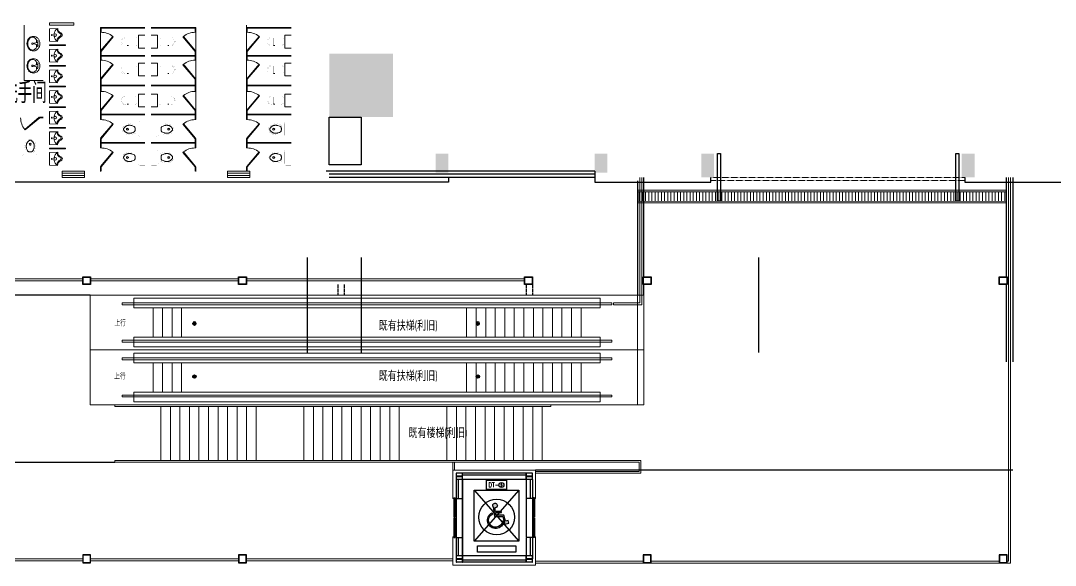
# Model space of a CAD drawing. Header units: millimetres. Extents: x 395197 to 699875, y 745 to 708816.
# Drawn here: x 479345 to 511894, y 482045 to 499190 of the extents above; entities that cross this region are included whole.
import ezdxf
from ezdxf.enums import TextEntityAlignment as Align

# ---------------------------------------------------------------- set-up
doc = ezdxf.new("R2010")
doc.units = ezdxf.units.MM
for name, pattern in [('DASH', [0.35, 0.25, -0.1]), ('DASHEDX2', [1.5, 1, -0.5]), ('PHANTOMX2', [127, 63.5, -12.7, 12.7, -12.7, 12.7, -12.7])]:
    doc.linetypes.add(name, pattern=pattern)
for name, color, linetype, lineweight in [('A-EQPM', 55, 'Continuous', 9), ('A-STRS', 50, 'Continuous', 9), ('C-NAME', 13, 'Continuous', 9), ('STAIR', 2, 'Continuous', 9), ('建-柱-平面-混凝土柱', 6, 'Continuous', 9), ('建-窗扇', 252, 'Continuous', 9)]:
    doc.layers.add(name, color=color, linetype=linetype, lineweight=lineweight)
for name, color, linetype in [('C-DIMS', 4, 'Continuous'), ('I-FURN', 30, 'Continuous'), ('ZX-铺地', 253, 'Continuous'), ('双点划线层', 6, 'PHANTOMX2'), ('建-楼面', 2, 'Continuous'), ('建-楼面-完成面', 95, 'Continuous'), ('文字层', 2, 'Continuous'), ('粗实线层', 7, 'Continuous'), ('虚线层', 2, 'DASHEDX2'), ('轴网$0$4', 4, 'Continuous'), ('轴网$0$AUDIT_D_110625132327-0', 4, 'Continuous'), ('轴网$0$COLUMN', 9, 'Continuous'), ('轴网$0$PUB_TEXT', 4, 'Continuous'), ('轴网$0$建-符号-管弄', 190, 'Continuous'), ('轴网$0$龙阳路站平剖面图0625$0$A-DOOR', 32, 'Continuous'), ('轴网$0$龙阳路站平剖面图0625$0$A-STRS', 50, 'Continuous'), ('轴网$0$龙阳路站平剖面图0625$0$FURNITURE', 252, 'Continuous'), ('轴网$0$龙阳路站平剖面图0625$0$填充', 25, 'Continuous'), ('轴网$0$龙阳路站平剖面图0625$0$建－墙体', 7, 'Continuous')]:
    doc.layers.add(name, color=color, linetype=linetype)
doc.styles.add('ECADI', font='hzs.shx', dxfattribs={"width": 0.7, "bigfont": 'hztxt.shx'})
doc.styles.get("Standard").update_dxf_attribs({"font": 'arial.ttf'})
doc.styles.add('tss', font='tssdeng.shx', dxfattribs={"width": 0.7, "bigfont": 'hztxt.shx'})
doc.styles.add('轴网$0$_TCH_DIM', font='SIMPLEX', dxfattribs={"bigfont": 'GBCBIG'})

# ---------------------------------------------------------------- blocks, each defined once
blk = doc.blocks.new('_FZH')
blk.add_solid([(-0.5, -0.5), (0.5, -0.5), (-0.5, 0.5), (0.5, 0.5)])
blk = doc.blocks.new('$WINLIB2D$00000001')
for p, q in [((-0.5, 0.5), (0.5, 0.5)), ((-0.5, 0.5), (-0.5, -0.5)), ((0.5, -0.5), (0.5, 0.5)), ((0.5, 0.167), (-0.5, 0.167)), ((0.5, -0.167), (-0.5, -0.167)), ((-0.5, -0.5), (0.5, -0.5))]:
    blk.add_line(p, q)
blk = doc.blocks.new('M_E13')
for p, q in [((-572, 18), (-536, 18)), ((-572, 18), (-572, 18)), ((-536, -22), (-572, -21))]:
    blk.add_line(p, q)
at = {"const_width": 1.5}
for points in [[(-715, 0, -0.037932), (-709, 28, -0.057502), (-702, 46, -0.011128), (-686, 72, -0.047419), (-682, 78, -0.013557), (-669, 92, -0.010422), (-651, 109, -0.006492), (-632, 126, -0.010986), (-621, 135, -0.031118), (-607, 144, -0.031821), (-592, 152, -0.025304), (-572, 159, -0.028493), (-555, 164), (-520, 171), (-500, 175, -0.104917), (-492, 175, 0.047512), (-474, 173, 0.018859), (-460, 173, -0.025251), (-449, 173, -0.024361), (-434, 171, -0.018727), (-416, 168, -0.011084), (-401, 164, -0.017664), (-391, 161, -0.012553), (-375, 154, -0.012341), (-358, 147), (-320, 128, -0.005054), (-308, 122, -0.002567), (-285, 110)], [(-715, 0, 0.037932), (-709, -28, 0.057502), (-702, -46, 0.011128), (-686, -72, 0.047419), (-682, -78, 0.013557), (-669, -92, 0.010422), (-651, -109, 0.006492), (-632, -126, 0.010986), (-621, -135, 0.031118), (-607, -144, 0.031821), (-592, -152, 0.025304), (-572, -159, 0.028493), (-555, -164), (-520, -171), (-500, -175, 0.104917), (-492, -175, -0.047512), (-474, -173, -0.018859), (-460, -173, 0.025251), (-449, -173, 0.024361), (-434, -171, 0.018727), (-416, -168, 0.011084), (-401, -164, 0.017664), (-391, -161, 0.012553), (-375, -154, 0.012341), (-358, -147), (-320, -128, 0.005054), (-308, -122, 0.002567), (-285, -110)], [(-155, 240, 0.414214), (-220, 175, 0.414214)], [(-220, -175, 0.414214), (-155, -240, 0.414214)]]:
    blk.add_lwpolyline(points, format="xyb", dxfattribs=at)
for points in [[(-672, -1, -0.054114), (-666, 25, -0.08891), (-658, 39, -0.006714), (-643, 55, -0.014531), (-636, 63, -0.010713), (-618, 80, -0.017575), (-606, 90, -0.037222), (-591, 100, -0.034599), (-573, 109, -0.02298), (-556, 115, -0.023613), (-539, 119, -0.014842), (-522, 122, -0.012533), (-502, 125, -0.021838), (-477, 126, -0.029407), (-459, 125, -0.029465), (-436, 121, -0.031881), (-416, 114), (-371, 97), (-337, 83, -0.135973), (-324, 73, -0.099517), (-314, 52, -0.016651), (-311, 40, -0.010977), (-308, 20, -0.015331), (-308, 12, -0.010106), (-307, -1)], [(-672, -1, 0.054114), (-666, -26, 0.08891), (-658, -40, 0.006714), (-643, -57, 0.014531), (-636, -64, 0.010713), (-618, -82, 0.017575), (-606, -92, 0.037222), (-591, -102, 0.034599), (-573, -111, 0.02298), (-556, -117, 0.023613), (-539, -121, 0.014842), (-522, -124, 0.012533), (-502, -126, 0.021838), (-477, -127, 0.029407), (-459, -126, 0.029465), (-436, -122, 0.031881), (-416, -116), (-371, -99), (-337, -85, 0.135973), (-324, -75, 0.099517), (-314, -54, 0.016651), (-311, -41, 0.010977), (-308, -21, 0.015331), (-308, -13, 0.010106), (-307, -1)]]:
    blk.add_lwpolyline(points, format="xyb")
for points in [[(-220, 110), (-285, 110)], [(-220, 175), (-220, -175)], [(0, 240), (-155, 240)], [(0, -240), (0, 240)], [(-285, -110), (-220, -110)], [(-155, -240), (0, -240)]]:
    blk.add_lwpolyline(points, dxfattribs=at)
for centre, radius, start, end in [((-549, -3), 33.2, 100.0495, 259.9505), ((-536, -2), 20, 270, 90)]:
    blk.add_arc(centre, radius, start, end)
at = {"width": 0.8, "flags": 9}
for tag in ['XSIZE', 'YSIZE']:
    blk.add_attdef(tag, (0, 0), '', height=0.5, dxfattribs=at)
blk = doc.blocks.new('M_E2')
blk.add_line((-306, -118), (-266, -118))
at = {"const_width": 1.5}
for points in [[(-366, 138, 0.97895), (-366, -138, 0.97895)], [(-366, 118, 0.97895), (-366, -118, 0.97895)], [(-306, 118, 0.414214), (-316, 108, 0.414214)], [(0, 88, 0.462192), (-59, 137, 0.462192)], [(-20, 88, 0.414214), (-50, 118, 0.414214)], [(-316, -108, 0.414214), (-306, -118, 0.414214)], [(-59, -137, 0.462192), (0, -88, 0.462192)], [(-50, -118, 0.414214), (-20, -88, 0.414214)]]:
    blk.add_lwpolyline(points, format="xyb", dxfattribs=at)
for points in [[(-366, 137), (-59, 137)], [(-316, 118), (-366, 118)], [(-340, 118), (-266, 118)], [(-316, 108), (-316, -108)], [(-50, 118), (-267, 118)], [(-20, -88), (-20, 88)], [(0, 88), (0, -88)], [(-381, -137), (-59, -137)], [(-316, -118), (-366, -118)], [(-340, -118), (-266, -118)], [(-266, -118), (-50, -118)]]:
    blk.add_lwpolyline(points, dxfattribs=at)
at = {"width": 0.8, "flags": 9}
for tag in ['XSIZE', 'YSIZE']:
    blk.add_attdef(tag, (0, 0), '', height=0.5, dxfattribs=at)
blk = doc.blocks.new('A$C6385187F')
at = {"linetype": 'ByBlock'}
for p, q in [((136, 102), (196, 102)), ((190, 76), (216, 178)), ((190, 64), (266, 63)), ((216, 178), (241, 178)), ((241, 178), (266, 76)), ((260, 101), (320, 101))]:
    blk.add_line(p, q, dxfattribs=at)
for centre in [(164, 77), (229, 229), (291, 76)]:
    blk.add_circle(centre, 25.4, dxfattribs=at)
for centre, radius, start, end in [((204, 193), 207, 131.2456, 154.627), ((183, 206), 164, 126.4819, 150.7008), ((219, 176), 229, 109.8252, 131.2456), ((210, 169), 210, 106.87, 126.4819), ((228, 150), 257, 89.612, 109.8252), ((228, 111), 270, 89.612, 106.87), ((228, 150), 257, 69.3989, 89.612), ((228, 111), 270, 72.3541, 89.612), ((246, 169), 210, 52.7421, 72.3541), ((238, 176), 229, 47.9785, 69.3988), ((274, 205), 164, 28.5232, 52.7421), ((253, 192), 207, 24.5971, 47.9785), ((181, 204), 181, 154.627, 179.612), ((181, 204), 181, 179.612, 204.5971), ((204, 214), 207, 204.5971, 227.9785), ((141, 229), 116, 150.7008, 179.612), ((141, 229), 116, 179.612, 208.5232), ((184, 252), 164, 208.5232, 237.3522), ((219, 231), 229, 227.9785, 249.3988), ((136, 178), 76.2, 237.3522, 269.612), ((229, 257), 257, 249.3989, 269.612), ((229, 257), 257, 269.612, 289.8252), ((238, 230), 229, 289.8252, 311.2456), ((321, 177), 76.2, 269.612, 303.5165), ((247, 288), 210, 303.5165, 306.4819), ((274, 252), 164, 306.4819, 330.7008), ((253, 214), 207, 311.2456, 334.627), ((316, 228), 116, 330.7008, 359.612), ((316, 228), 116, 359.612, 28.5232), ((276, 203), 181, 334.627, 359.612), ((276, 203), 181, 359.612, 24.5971)]:
    blk.add_arc(centre, radius, start, end, dxfattribs=at)
blk = doc.blocks.new('$PLAN$00001610')
for p, q in [((-205, -255), (-195, 0)), ((-195, 0), (195, 0)), ((205, -255), (195, 0)), ((13, -72), (13, -71))]:
    blk.add_line(p, q)
for centre, radius, start, end in [((-219, -430), 176, 26.1838, 85.5792), ((-158, -222), 22.7, 134.5857, 206.4573), ((-198, -410), 179, 22.2984, 83.8043), ((-3, -388), 250, 46.6458, 133.3542), ((-3, -179), 41.7, 1.1551, 0), ((-2, -72), 15, 1.7798, 0), ((201, -406), 174, 100.5676, 157.7034), ((215, -423), 168, 93.3348, 155.3309), ((162, -220), 16.2, 297.1389, 62.8611), ((1, -337), 63.3, 194.7447, 345.2553), ((3, -327), 38.6, 202.7778, 341.3609)]:
    blk.add_arc(centre, radius, start, end)
blk.add_point((0, -400))
blk = doc.blocks.new('轴网$0$龙阳路站平剖面图0625$0$$TCHSYS$LDOR22D')
for p, q in [((-0.517, 0.833), (-0.017, 0.833)), ((-0.517, 0.833), (-0.517, 0.667)), ((-0.017, 0.833), (-0.017, 0.667)), ((0.017, 0.833), (0.017, 0.667)), ((0.017, 0.833), (0.517, 0.833)), ((0.517, 0.833), (0.517, 0.667)), ((-0.517, 0.667), (-0.017, 0.667)), ((0.017, 0.667), (0.517, 0.667)), ((-0.5, 0.5), (0.5, 0.5))]:
    blk.add_line(p, q)
blk = doc.blocks.new('轴网$0$龙阳路站平剖面图0625$0$9')
at = {"layer": '轴网$0$龙阳路站平剖面图0625$0$填充', "linetype": 'Continuous'}
h = blk.add_hatch(color=256, dxfattribs=at)
h.paths.add_polyline_path([(63, 866), (10, 612), (-417, 612), (-417, 530), (-7, 530), (-42, 361), (-577, 361), (-685, -70), (-877, -28), (-918, -195), (-647, -278), (-501, 250), (83, 250), (178, 938, 4.631739)])
h.paths.add_polyline_path([(-491, -42), (-572, -49, 1.740436), (240, 522), (205, 448, -1.740436)])
at = {"layer": '轴网$0$龙阳路站平剖面图0625$0$FURNITURE'}
for p, q in [((10, 612), (63, 866)), ((178, 938), (83, 250)), ((-685, -70), (-577, 361)), ((-501, 250), (-647, -278)), ((-577, 361), (-42, 361)), ((83, 250), (-501, 250)), ((-417, 530), (-417, 612)), ((-417, 612), (10, 612)), ((-7, 530), (-417, 530)), ((-42, 361), (-7, 530)), ((-918, -195), (-877, -28)), ((-647, -278), (-918, -195)), ((-877, -28), (-685, -70))]:
    blk.add_line(p, q, dxfattribs=at)
at = {"layer": '轴网$0$龙阳路站平剖面图0625$0$FURNITURE', "linetype": 'Continuous'}
for p, q in [((240, 522), (205, 448)), ((-491, -42), (-572, -49))]:
    blk.add_line(p, q, dxfattribs=at)
at = {"layer": '轴网$0$龙阳路站平剖面图0625$0$FURNITURE'}
for centre, radius, start, end in [((42, 1029), 164, 326.33705, 277.60405), ((0, 0), 575, 184.87548, 65.35417), ((0, 0), 492, 184.87548, 65.35417)]:
    blk.add_arc(centre, radius, start, end, dxfattribs=at)
blk = doc.blocks.new('轴网$0$龙阳路站平剖面图0625$0$无障碍标志')
at = {"layer": '轴网$0$龙阳路站平剖面图0625$0$建－墙体', "linetype": 'Continuous'}
blk.add_blockref('轴网$0$龙阳路站平剖面图0625$0$9', (0, 0), dxfattribs=at)
blk = doc.blocks.new('轴网$0$龙阳路站平剖面图0625$0$fasfsfd')
at = {"layer": '轴网$0$龙阳路站平剖面图0625$0$FURNITURE'}
blk.add_circle((-742531, -150831), 750, dxfattribs=at)
at = {"layer": '轴网$0$龙阳路站平剖面图0625$0$填充', "linetype": 'Continuous', "xscale": -0.5999999959021807, "yscale": 0.5999999963096343, "zscale": 0.6000000000003638}
blk.add_blockref('轴网$0$龙阳路站平剖面图0625$0$无障碍标志', (-742573, -150963), dxfattribs=at)
blk = doc.blocks.new('dfsdjj')
at = {"layer": '轴网$0$4'}
for p, q in [((-62537, -719676), (-62537, -722476)), ((-60137, -719676), (-62537, -719676)), ((-60137, -719876), (-62537, -719876)), ((-62477, -719876), (-62477, -720476)), ((-60337, -719736), (-62337, -719736)), ((-62337, -722476), (-62337, -719876)), ((-62337, -719876), (-62337, -722476)), ((-60337, -719876), (-60337, -720476)), ((-60205, -719876), (-60205, -720476)), ((-60137, -719876), (-60137, -720476)), ((-62477, -721696), (-62477, -722276)), ((-60337, -721696), (-60337, -722476)), ((-60205, -721696), (-60205, -722276)), ((-60137, -721696), (-60137, -722376)), ((-60137, -722476), (-62537, -722476)), ((-60137, -722276), (-62529, -722276)), ((-60337, -722416), (-62345, -722416))]:
    blk.add_line(p, q, dxfattribs=at)
at = {"layer": '轴网$0$AUDIT_D_110625132327-0'}
blk.add_lwpolyline([(-61579, -719894), (-60952, -719894), (-60952, -720189), (-61579, -720189)], close=True, dxfattribs=at)
blk.add_circle((-61111, -720048), 78.7, dxfattribs=at)
at = {"layer": '轴网$0$COLUMN'}
for p, q in [((-62537, -719676), (-62537, -719876)), ((-62537, -719876), (-62529, -719876)), ((-62529, -719768), (-62529, -719676)), ((-62529, -719876), (-62529, -719784)), ((-62350, -719773), (-62524, -719773)), ((-62524, -719779), (-62350, -719779)), ((-62345, -719676), (-62345, -719768)), ((-62345, -719784), (-62345, -719876)), ((-62345, -719876), (-62337, -719876)), ((-62337, -719876), (-62337, -719676)), ((-60337, -719676), (-60337, -719876)), ((-60337, -719876), (-60329, -719876)), ((-60329, -719768), (-60329, -719676)), ((-60329, -719876), (-60329, -719784)), ((-60150, -719773), (-60324, -719773)), ((-60324, -719779), (-60150, -719779)), ((-60145, -719676), (-60145, -719768)), ((-60145, -719784), (-60145, -719876)), ((-60145, -719876), (-60137, -719876)), ((-60137, -719876), (-60137, -719676)), ((-62529, -722276), (-62537, -722276)), ((-62537, -722276), (-62537, -722476)), ((-62537, -722476), (-62529, -722476)), ((-62529, -722368), (-62529, -722276)), ((-62529, -722476), (-62529, -722384)), ((-62350, -722373), (-62524, -722373)), ((-62524, -722379), (-62350, -722379)), ((-62337, -722276), (-62345, -722276)), ((-62345, -722276), (-62345, -722368)), ((-62345, -722384), (-62345, -722476)), ((-62345, -722476), (-62337, -722476)), ((-62337, -722476), (-62337, -722276)), ((-60329, -722276), (-60337, -722276)), ((-60337, -722276), (-60337, -722476)), ((-60337, -722476), (-60329, -722476)), ((-60329, -722368), (-60329, -722276)), ((-60329, -722476), (-60329, -722384)), ((-60150, -722373), (-60324, -722373)), ((-60324, -722379), (-60150, -722379)), ((-60137, -722276), (-60145, -722276)), ((-60145, -722276), (-60145, -722368)), ((-60145, -722384), (-60145, -722476)), ((-60145, -722476), (-60137, -722476)), ((-60137, -722476), (-60137, -722276))]:
    blk.add_line(p, q, dxfattribs=at)
for centre, start, end in [((-62524, -719768), 180, 270), ((-62524, -719784), 90, 180), ((-62350, -719768), 270, 0), ((-62350, -719784), 0, 90), ((-60324, -719768), 180, 270), ((-60324, -719784), 90, 180), ((-60150, -719768), 270, 0), ((-60150, -719784), 0, 90), ((-62524, -722368), 180, 270), ((-62524, -722384), 90, 180), ((-62350, -722368), 270, 0), ((-62350, -722384), 0, 90), ((-60324, -722368), 180, 270), ((-60324, -722384), 90, 180), ((-60150, -722368), 270, 0), ((-60150, -722384), 0, 90)]:
    blk.add_arc(centre, 5, start, end, dxfattribs=at)
at = {"layer": '轴网$0$龙阳路站平剖面图0625$0$A-DOOR'}
for p, q in [((-62337, -720476), (-62337, -721676)), ((-60337, -720476), (-60337, -721676))]:
    blk.add_line(p, q, dxfattribs=at)
for points in [[(-62537, -720476), (-62337, -720476)], [(-60137, -720476), (-60337, -720476)], [(-62537, -721696), (-62337, -721696)], [(-60137, -721696), (-60337, -721696)]]:
    blk.add_lwpolyline(points, dxfattribs=at)
at = {"layer": '轴网$0$龙阳路站平剖面图0625$0$A-STRS'}
for p, q in [((-61965, -720212), (-60565, -720212)), ((-61965, -721812), (-61965, -720212)), ((-61965, -720212), (-60565, -721812)), ((-60565, -720212), (-61965, -721812)), ((-60565, -720212), (-60565, -721812)), ((-60565, -721812), (-61965, -721812)), ((-61863, -721965), (-60663, -721965)), ((-61863, -722165), (-61863, -721965)), ((-60663, -722165), (-61863, -722165)), ((-60663, -721965), (-60663, -722165))]:
    blk.add_line(p, q, dxfattribs=at)
at = {"xscale": 0.7500000009313219, "yscale": 0.7500000009313219, "zscale": 0.7500000009313219}
blk.add_blockref('轴网$0$龙阳路站平剖面图0625$0$fasfsfd', (495637, -607935), dxfattribs=at)
at = {"layer": '轴网$0$龙阳路站平剖面图0625$0$A-DOOR', "yscale": 200.0000000000003, "zscale": 1200}
for p, xscale, rotation in [((-62437, -721076), -1200.000000000002, 89.99999998833029), ((-60237, -721076), 1200, 270.0000000553871)]:
    blk.add_blockref('轴网$0$龙阳路站平剖面图0625$0$$TCHSYS$LDOR22D', p, dxfattribs=dict(at, xscale=xscale, rotation=rotation))
at = {"layer": '轴网$0$AUDIT_D_110625132327-0', "style": '轴网$0$_TCH_DIM', "width": 0.705882}
blk.add_text('DT-', height=148.7, rotation=0, dxfattribs=at).set_placement((-61523, -720118))
at = {"layer": '轴网$0$AUDIT_D_110625132327-0', "style": '轴网$0$_TCH_DIM'}
blk.add_text('5', height=78.6, rotation=0, dxfattribs=at).set_placement((-61137, -720088), (-61084, -720088), align=Align.FIT)
blk = doc.blocks.new('轴网$0$龙阳路站平剖面图0625$0$A$C6DF77E91')
at = {"layer": '轴网$0$龙阳路站平剖面图0625$0$A-STRS'}
h = blk.add_hatch(color=256, dxfattribs=at)
h.paths.add_polyline_path([(119, 53, 0.414214), (66, 106), (66, 53)])
h.paths.add_polyline_path([(66, 53), (13, 53, 0.414214), (66, 0)])
h = blk.add_hatch(color=256, dxfattribs=at)
h.paths.add_polyline_path([(119, 53, 0.414214), (66, 106), (66, 53)])
h.paths.add_polyline_path([(66, 53), (13, 53, 0.414214), (66, 0)])
for p, q in [((0, 53), (132, 53)), ((0, 53), (132, 53)), ((66, 106), (66, 0)), ((66, 106), (66, 0)), ((66, 53), (66, 53)), ((66, 53), (66, 53)), ((66, 53), (66, 0)), ((66, 53), (66, 53)), ((66, 53), (66, 53)), ((66, 53), (66, 0))]:
    blk.add_line(p, q, dxfattribs=at)
blk.add_circle((66, 53), 52.8, dxfattribs=at)
blk = doc.blocks.new('轴网$0$楼扶梯后端')
at = {"layer": 'STAIR'}
for p, q in [((4021, 3360), (0, 3360)), ((4021, 3060), (4021, 3360)), ((5400, 3460), (5400, 1730)), ((4391, 3210), (0, 3210)), ((4391, 3150), (0, 3150)), ((4021, 3060), (0, 3060)), ((2521, 2130), (2521, 3060)), ((2821, 2130), (2821, 3060)), ((3121, 2130), (3121, 3060)), ((3421, 2130), (3421, 3060)), ((4391, 3150), (4391, 3210)), ((0, 2130), (4021, 2130)), ((4391, 2040), (0, 2040)), ((4391, 1980), (0, 1980)), ((4021, 2130), (4021, 1830)), ((4390, 1980), (4391, 2040)), ((0, 1830), (4021, 1830)), ((5400, 1730), (0, 1730)), ((5400, 1730), (0, 1730)), ((4021, 1630), (0, 1630)), ((4021, 1330), (4021, 1630)), ((5400, 0), (5400, 1730)), ((4391, 1480), (0, 1480)), ((4391, 1420), (0, 1420)), ((0, 1330), (4021, 1330)), ((2521, 1330), (2521, 400)), ((2821, 1330), (2821, 400)), ((3121, 1330), (3121, 400)), ((3421, 1330), (3421, 400)), ((4390, 1480), (4391, 1420)), ((0, 400), (4021, 400)), ((4021, 400), (4021, 100)), ((4391, 310), (0, 310)), ((4391, 250), (0, 250)), ((4021, 100), (0, 100)), ((4391, 310), (4391, 250)), ((5400, 0), (0, 0)), ((5400, 0), (0, 0))]:
    blk.add_line(p, q, dxfattribs=at)
at = {"layer": '轴网$0$龙阳路站平剖面图0625$0$A-STRS', "extrusion": (0, 0, -1), "xscale": -1, "zscale": -1, "rotation": 179.9999999866598}
blk.add_blockref('轴网$0$龙阳路站平剖面图0625$0$A$C6DF77E91', (-2187, 2621), dxfattribs=at)
at = {"layer": '轴网$0$龙阳路站平剖面图0625$0$A-STRS', "xscale": -1, "rotation": 4.00206537e-08}
blk.add_blockref('轴网$0$龙阳路站平剖面图0625$0$A$C6DF77E91', (2187, 838), dxfattribs=at)
blk = doc.blocks.new('A$C027A6B0C')
at = {"layer": '粗实线层'}
blk.add_lwpolyline([(-150, -150), (150, -150), (150, 150), (-150, 150)], close=True, dxfattribs=at)
at = {"layer": '虚线层'}
blk.add_lwpolyline([(-140, -140), (140, -140), (140, 140), (-140, 140)], close=True, dxfattribs=at)
blk = doc.blocks.new('A$C6ECD3C50')
at = {"layer": '粗实线层'}
for points in [[(125, -125), (-125, -125), (-125, 125), (125, 125)], [(113, -113), (-113, -113), (-113, 113), (113, 113)]]:
    blk.add_lwpolyline(points, close=True, dxfattribs=at)

msp = doc.modelspace()

# ---------------------------------------------------------------- hatches: boundary and pattern name
at = {"layer": 'A-STRS'}
h = msp.add_hatch(dxfattribs=at)
h.set_pattern_fill('_USER', color=8, scale=100, angle=90, style=0, pattern_type=0)
h.set_pattern_definition([(90, (499403.27, 493504.32), (-100, -4e-08), [])])
h.paths.add_polyline_path([(498753, 493806), (510353, 493802), (510353, 493502), (498753, 493506)])

# ---------------------------------------------------------------- linework, layer by layer
at = {"color": 1, "elevation": 0}
for points in [[(501263, 495004), (501363, 495004), (501363, 493504), (501263, 493504), (501263, 495004)], [(508763, 495004), (508863, 495004), (508863, 493504), (508763, 493504), (508763, 495004)]]:
    msp.add_lwpolyline(points, close=True, dxfattribs=at)
at = {"ltscale": 50, "elevation": 0}
msp.add_lwpolyline([(497403, 494454), (488953, 494454)], dxfattribs=at)
at = {"layer": 'A-EQPM', "color": 252}
for p, q in [((479453, 497304, 0), (479453, 499054, 0)), ((486453, 499054, 0), (486453, 496224, 0)), ((481853, 498974, 0), (483253, 498974, 0)), ((481853, 498974, 0), (481853, 496224, 0)), ((481853, 498824, 0), (481873, 498824, 0)), ((481873, 498954, 0), (483253, 498954, 0)), ((481873, 498824, 0), (481873, 498954, 0)), ((483053, 498729, 0), (483053, 498329, 0)), ((483053, 498729, 0), (483253, 498729, 0)), ((484853, 498974, 0), (483453, 498974, 0)), ((484833, 498954, 0), (483453, 498954, 0)), ((483653, 498729, 0), (483453, 498729, 0)), ((483653, 498729, 0), (483653, 498329, 0)), ((484833, 498824, 0), (484833, 498954, 0)), ((484853, 498824, 0), (484833, 498824, 0)), ((484853, 498974, 0), (484853, 496224, 0)), ((486453, 498974, 0), (487853, 498974, 0)), ((486453, 498824, 0), (486473, 498824, 0)), ((486473, 498954, 0), (487853, 498954, 0)), ((486473, 498824, 0), (486473, 498954, 0)), ((487653, 498729, 0), (487653, 498329, 0)), ((487653, 498729, 0), (487853, 498729, 0)), ((481853, 498224, 0), (481873, 498224, 0)), ((481873, 498094, 0), (481873, 498224, 0)), ((481873, 498094, 0), (483253, 498094, 0)), ((481873, 498074, 0), (483253, 498074, 0)), ((481873, 497944, 0), (481873, 498074, 0)), ((483053, 498329, 0), (483253, 498329, 0)), ((483653, 498329, 0), (483453, 498329, 0)), ((484833, 498094, 0), (483453, 498094, 0)), ((484833, 498074, 0), (483453, 498074, 0)), ((484833, 498094, 0), (484833, 498224, 0)), ((484853, 498224, 0), (484833, 498224, 0)), ((484833, 497944, 0), (484833, 498074, 0)), ((486453, 498224, 0), (486473, 498224, 0)), ((486473, 498094, 0), (486473, 498224, 0)), ((486473, 498094, 0), (487853, 498094, 0)), ((486473, 498074, 0), (487853, 498074, 0)), ((486473, 497944, 0), (486473, 498074, 0)), ((487653, 498329, 0), (487853, 498329, 0)), ((481853, 497944, 0), (481873, 497944, 0)), ((483053, 497849, 0), (483053, 497449, 0)), ((483053, 497849, 0), (483253, 497849, 0)), ((483653, 497849, 0), (483453, 497849, 0)), ((483653, 497849, 0), (483653, 497449, 0)), ((484853, 497944, 0), (484833, 497944, 0)), ((486453, 497944, 0), (486473, 497944, 0)), ((487653, 497849, 0), (487653, 497449, 0)), ((487653, 497849, 0), (487853, 497849, 0)), ((483053, 497449, 0), (483253, 497449, 0)), ((483653, 497449, 0), (483453, 497449, 0)), ((487653, 497449, 0), (487853, 497449, 0)), ((479453, 497304, 0), (480053, 497304, 0)), ((481853, 497344, 0), (481873, 497344, 0)), ((481873, 497164, 0), (481873, 497344, 0)), ((481873, 497164, 0), (483253, 497164, 0)), ((481873, 497144, 0), (483253, 497144, 0)), ((481873, 496964, 0), (481873, 497144, 0)), ((484833, 497164, 0), (483453, 497164, 0)), ((484833, 497144, 0), (483453, 497144, 0)), ((484833, 497164, 0), (484833, 497344, 0)), ((484853, 497344, 0), (484833, 497344, 0)), ((484833, 496964, 0), (484833, 497144, 0)), ((486453, 497344, 0), (486473, 497344, 0)), ((486473, 497164, 0), (486473, 497344, 0)), ((486473, 497164, 0), (487853, 497164, 0)), ((486473, 497144, 0), (487853, 497144, 0)), ((486473, 496964, 0), (486473, 497144, 0)), ((481853, 496964, 0), (481873, 496964, 0)), ((483053, 496879, 0), (483053, 496479, 0)), ((483053, 496879, 0), (483253, 496879, 0)), ((483653, 496879, 0), (483453, 496879, 0)), ((483653, 496879, 0), (483653, 496479, 0)), ((484853, 496964, 0), (484833, 496964, 0)), ((486453, 496964, 0), (486473, 496964, 0)), ((487653, 496879, 0), (487653, 496479, 0)), ((487653, 496879, 0), (487853, 496879, 0)), ((483053, 496479, 0), (483253, 496479, 0)), ((483653, 496479, 0), (483453, 496479, 0)), ((487653, 496479, 0), (487853, 496479, 0)), ((479943, 496154, 0), (479943, 496134, 0)), ((480053, 496154, 0), (479943, 496154, 0)), ((479943, 496154, 0), (480053, 496154, 0)), ((480053, 496134, 0), (479943, 496134, 0)), ((481853, 496364, 0), (481873, 496364, 0)), ((481853, 496244, 0), (483253, 496244, 0)), ((481853, 496224, 0), (483253, 496224, 0)), ((481853, 496224, 0), (481853, 496074, 0)), ((481853, 496074, 0), (481873, 496074, 0)), ((481873, 496244, 0), (481873, 496364, 0)), ((481873, 496244, 0), (483253, 496244, 0)), ((481873, 496074, 0), (481873, 496224, 0)), ((484833, 496244, 0), (483453, 496244, 0)), ((484853, 496244, 0), (483453, 496244, 0)), ((484853, 496224, 0), (483453, 496224, 0)), ((484833, 496244, 0), (484833, 496364, 0)), ((484853, 496364, 0), (484833, 496364, 0)), ((484833, 496074, 0), (484833, 496224, 0)), ((484853, 496074, 0), (484833, 496074, 0)), ((484853, 496224, 0), (484853, 496074, 0)), ((486453, 496364, 0), (486473, 496364, 0)), ((486453, 496244, 0), (487853, 496244, 0)), ((486453, 496224, 0), (487853, 496224, 0)), ((486453, 496224, 0), (486453, 496074, 0)), ((486453, 496074, 0), (486473, 496074, 0)), ((486473, 496244, 0), (486473, 496364, 0)), ((486473, 496244, 0), (487853, 496244, 0)), ((486473, 496074, 0), (486473, 496224, 0)), ((481853, 495184, 0), (481853, 495484, 0)), ((481853, 495484, 0), (481853, 495218, 0)), ((481853, 495474, 0), (481873, 495474, 0)), ((481853, 495334, 0), (481853, 495474, 0)), ((481873, 495354, 0), (481873, 495474, 0)), ((484833, 495354, 0), (484833, 495474, 0)), ((484853, 495474, 0), (484833, 495474, 0)), ((484853, 495184, 0), (484853, 495484, 0)), ((484853, 495484, 0), (484853, 495218, 0)), ((484853, 495334, 0), (484853, 495474, 0)), ((486453, 495184, 0), (486453, 495484, 0)), ((486453, 495484, 0), (486453, 495218, 0)), ((486453, 495474, 0), (486473, 495474, 0)), ((486453, 495334, 0), (486453, 495474, 0)), ((486473, 495354, 0), (486473, 495474, 0)), ((481853, 495354, 0), (483253, 495354, 0)), ((481853, 495334, 0), (483253, 495334, 0)), ((481853, 495334, 0), (483253, 495334, 0)), ((481853, 495184, 0), (481873, 495184, 0)), ((481873, 495354, 0), (483253, 495354, 0)), ((481873, 495354, 0), (483253, 495354, 0)), ((481873, 495184, 0), (481873, 495334, 0)), ((484833, 495354, 0), (483453, 495354, 0)), ((484833, 495354, 0), (483453, 495354, 0)), ((484853, 495354, 0), (483453, 495354, 0)), ((484853, 495334, 0), (483453, 495334, 0)), ((484853, 495334, 0), (483453, 495334, 0)), ((484833, 495184, 0), (484833, 495334, 0)), ((484853, 495184, 0), (484833, 495184, 0)), ((486453, 495354, 0), (487853, 495354, 0)), ((486453, 495334, 0), (487853, 495334, 0)), ((486453, 495334, 0), (487853, 495334, 0)), ((486453, 495184, 0), (486473, 495184, 0)), ((486473, 495354, 0), (487853, 495354, 0)), ((486473, 495354, 0), (487853, 495354, 0)), ((486473, 495184, 0), (486473, 495334, 0)), ((481853, 494584, 0), (481873, 494584, 0)), ((481853, 494444, 0), (481853, 494584, 0)), ((481853, 494584, 0), (481853, 494454, 0)), ((481873, 494454, 0), (481873, 494584, 0)), ((484833, 494454, 0), (484833, 494584, 0)), ((484853, 494584, 0), (484833, 494584, 0)), ((484853, 494444, 0), (484853, 494584, 0)), ((484853, 494584, 0), (484853, 494454, 0)), ((486453, 494584, 0), (486473, 494584, 0)), ((486453, 494444, 0), (486453, 494584, 0)), ((486453, 494584, 0), (486453, 494454, 0)), ((486473, 494454, 0), (486473, 494584, 0))]:
    msp.add_line(p, q, dxfattribs=at)
at = {"layer": 'A-EQPM', "color": 252, "elevation": 0}
for points in [[(481017, 499054), (481017, 499126), (480253, 499126), (480253, 499054)], [(481858, 498237), (482244, 498697), (482259, 498684), (481873, 498224)], [(484849, 498237), (484463, 498697), (484448, 498684), (484833, 498224)], [(486458, 498237), (486844, 498697), (486859, 498684), (486473, 498224)], [(480753, 498406), (480753, 498426), (480253, 498426), (480253, 498406)], [(480753, 497756), (480753, 497776), (480253, 497776), (480253, 497756)], [(481858, 497357), (482244, 497817), (482259, 497804), (481873, 497344)], [(484849, 497357), (484463, 497817), (484448, 497804), (484833, 497344)], [(486458, 497357), (486844, 497817), (486859, 497804), (486473, 497344)], [(480753, 497106), (480753, 497126), (480253, 497126), (480253, 497106)], [(481858, 496377), (482244, 496837), (482259, 496824), (481873, 496364)], [(484849, 496377), (484463, 496837), (484448, 496824), (484833, 496364)], [(486458, 496377), (486844, 496837), (486859, 496824), (486473, 496364)], [(480753, 496456), (480753, 496476), (480253, 496476), (480253, 496456)], [(479930, 496150), (479471, 495764), (479484, 495749), (479943, 496134)], [(480753, 495806), (480753, 495826), (480253, 495826), (480253, 495806)], [(481858, 495487), (482244, 495947), (482259, 495934), (481873, 495474)], [(484849, 495487), (484463, 495947), (484448, 495934), (484833, 495474)], [(486458, 495487), (486844, 495947), (486859, 495934), (486473, 495474)], [(480753, 495156), (480753, 495176), (480253, 495176), (480253, 495156)], [(481858, 494597), (482244, 495057), (482259, 495044), (481873, 494584)], [(484849, 494597), (484463, 495057), (484448, 495044), (484833, 494584)], [(486458, 494597), (486844, 495057), (486859, 495044), (486473, 494584)]]:
    msp.add_lwpolyline(points, close=True, dxfattribs=at)
at = {"layer": 'A-EQPM', "color": 252}
for centre, start, end in [((481873, 498224, 0), 51.9092, 90), ((484833, 498224, 0), 90, 128.0908), ((486473, 498224, 0), 51.9092, 90), ((481873, 497344, 0), 51.9092, 90), ((484833, 497344, 0), 90, 128.0908), ((486473, 497344, 0), 51.9092, 90), ((481873, 496364, 0), 51.9092, 90), ((484833, 496364, 0), 90, 128.0908), ((486473, 496364, 0), 51.9092, 90), ((479943, 496134, 0), 180, 218.0908), ((481873, 495474, 0), 51.9092, 90), ((484833, 495474, 0), 90, 128.0908), ((486473, 495474, 0), 51.9092, 90), ((481873, 494584, 0), 51.9092, 90), ((484833, 494584, 0), 90, 128.0908), ((486473, 494584, 0), 51.9092, 90)]:
    msp.add_arc(centre, 600, start, end, dxfattribs=at)
at = {"layer": 'A-STRS', "color": 40}
for p, q in [((498753, 493856, 0), (510353, 493853, 0)), ((498753, 493806, 0), (510353, 493803, 0)), ((498753, 493506, 0), (510353, 493503, 0)), ((498753, 493456, 0), (510353, 493453, 0))]:
    msp.add_line(p, q, dxfattribs=at)
at = {"layer": 'C-DIMS'}
for p, q in [((488353, 491739, 0), (488353, 488739, 0)), ((490053, 491739, 0), (490053, 488739, 0)), ((502553, 491739, 0), (502553, 488739, 0))]:
    msp.add_line(p, q, dxfattribs=at)
at = {"layer": 'I-FURN', "elevation": 0}
msp.add_lwpolyline([(490053, 494654), (489053, 494654), (489053, 496154), (490053, 496154)], close=True, dxfattribs=at)
msp.add_lwpolyline([(490053, 494654), (489053, 494654), (489053, 496154), (490053, 496154)], close=True, dxfattribs=at)
at = {"layer": 'STAIR', "color": 3}
for p, q in [((498823, 490304, 0), (498823, 494254, 0)), ((498883, 490244, 0), (498883, 494254, 0)), ((510423, 482175, 0), (510423, 494254, 0)), ((510483, 482115, 0), (510483, 494254, 0)), ((475678, 491060, 0), (481295, 491060, 0)), ((475678, 491000, 0), (481295, 491000, 0)), ((481545, 491060, 0), (486195, 491060, 0)), ((481545, 491000, 0), (486195, 491000, 0)), ((486445, 491060, -1), (495193, 491060, -1)), ((486445, 491000, -1), (495193, 491000, -1)), ((497993, 490244, 0), (497993, 490304, 0)), ((497993, 490304, 0), (498823, 490304, 0)), ((497993, 490244, 0), (498883, 490244, 0)), ((475678, 482250, 0), (481295, 482250, 0)), ((475678, 482190, 0), (481295, 482190, 0)), ((481545, 482250, 0), (486195, 482250, 0)), ((481545, 482190, 0), (486195, 482190, 0)), ((486445, 482250, 0), (492943, 482250, 0)), ((486445, 482190, 0), (492943, 482190, 0)), ((495543, 482175, 0), (498928, 482175, 0)), ((495543, 482115, 0), (510483, 482115, 0)), ((499178, 482175, 0), (510128, 482175, 0)), ((510378, 482175, 0), (510423, 482175, 0))]:
    msp.add_line(p, q, dxfattribs=at)
at = {"layer": 'STAIR'}
for p, q in [((498476, 490554, 0), (481658, 490554, 0)), ((498476, 490554, 0), (481658, 490554, 0)), ((495229, 490554, 0), (498953, 490554, 0)), ((495229, 490554, 0), (498953, 490554, 0)), ((498953, 490554, 0), (498953, 488824, 0)), ((498953, 490554, 0), (498953, 488824, 0)), ((483337, 490304, 0), (497943, 490304, 0)), ((483337, 490244, 0), (497943, 490244, 0)), ((483707, 490454, 0), (497573, 490454, 0)), ((493728, 490454, 0), (497573, 490454, 0)), ((493728, 490304, 0), (497943, 490304, 0)), ((493728, 490244, 0), (497943, 490244, 0)), ((497573, 490154, 0), (497573, 490454, 0)), ((497573, 490154, 0), (497573, 490454, 0)), ((497943, 490244, 0), (497943, 490304, 0)), ((497943, 490244, 0), (497943, 490304, 0)), ((483707, 490154, 0), (497573, 490154, 0)), ((493373, 489224, 0), (493373, 490154, 0)), ((493673, 489224, 0), (493673, 490154, 0)), ((493728, 490154, 0), (497573, 490154, 0)), ((493973, 489224, 0), (493973, 490154, 0)), ((493973, 489224, 0), (493973, 490154, 0)), ((494273, 489224, 0), (494273, 490154, 0)), ((494273, 489224, 0), (494273, 490154, 0)), ((494573, 489224, 0), (494573, 490154, 0)), ((494573, 489224, 0), (494573, 490154, 0)), ((494873, 489224, 0), (494873, 490154, 0)), ((494873, 489224, 0), (494873, 490154, 0)), ((495173, 489224, 0), (495173, 490154, 0)), ((495173, 489224, 0), (495173, 490154, 0)), ((495473, 489224, 0), (495473, 490154, 0)), ((495473, 489224, 0), (495473, 490154, 0)), ((495773, 489224, 0), (495773, 490154, 0)), ((495773, 489224, 0), (495773, 490154, 0)), ((496073, 489224, 0), (496073, 490154, 0)), ((496073, 489224, 0), (496073, 490154, 0)), ((496373, 489224, 0), (496373, 490154, 0)), ((496373, 489224, 0), (496373, 490154, 0)), ((496673, 489224, 0), (496673, 490154, 0)), ((496673, 489224, 0), (496673, 490154, 0)), ((496973, 489224, 0), (496973, 490154, 0)), ((496973, 489224, 0), (496973, 490154, 0)), ((498953, 489224, 0), (498953, 490154, 0)), ((498953, 489224, 0), (498953, 490154, 0)), ((498953, 489224, 0), (498953, 490154, 0)), ((498953, 489224, 0), (498953, 490154, 0)), ((497573, 489224, 0), (483707, 489224, 0)), ((497573, 489224, 0), (493728, 489224, 0)), ((497573, 489224, 0), (497573, 488924, 0)), ((497573, 489224, 0), (497573, 488924, 0)), ((483337, 489134, 0), (497943, 489134, 0)), ((483337, 489074, 0), (497944, 489074, 0)), ((497573, 488924, 0), (483707, 488924, 0)), ((493728, 489134, 0), (497943, 489134, 0)), ((493728, 489074, 0), (497944, 489074, 0)), ((497573, 488924, 0), (493728, 488924, 0)), ((497943, 489074, 0), (497943, 489134, 0)), ((497943, 489074, 0), (497943, 489134, 0)), ((482127, 488824, 0), (494029, 488824, 0)), ((482127, 488824, 0), (498953, 488824, 0)), ((483337, 488574, 0), (497944, 488574, 0)), ((483707, 488724, 0), (497573, 488724, 0)), ((493728, 488824, 0), (494029, 488824, 0)), ((493728, 488824, 0), (498953, 488824, 0)), ((493728, 488724, 0), (497573, 488724, 0)), ((493728, 488574, 0), (497944, 488574, 0)), ((497573, 488424, 0), (497573, 488724, 0)), ((497573, 488424, 0), (497573, 488724, 0)), ((497943, 488574, 0), (497943, 488514, 0)), ((497943, 488574, 0), (497943, 488514, 0)), ((498953, 487094, 0), (498953, 488824, 0)), ((498953, 487094, 0), (498953, 488824, 0)), ((483337, 488514, 0), (497943, 488514, 0)), ((497573, 488424, 0), (483707, 488424, 0)), ((493373, 488424, 0), (493373, 487494, 0)), ((493673, 488424, 0), (493673, 487494, 0)), ((493728, 488514, 0), (497943, 488514, 0)), ((497573, 488424, 0), (493728, 488424, 0)), ((493973, 488424, 0), (493973, 487494, 0)), ((493973, 488424, 0), (493973, 487494, 0)), ((494273, 488424, 0), (494273, 487494, 0)), ((494273, 488424, 0), (494273, 487494, 0)), ((494573, 488424, 0), (494573, 487494, 0)), ((494573, 488424, 0), (494573, 487494, 0)), ((494873, 488424, 0), (494873, 487494, 0)), ((494873, 488424, 0), (494873, 487494, 0)), ((495173, 488424, 0), (495173, 487494, 0)), ((495173, 488424, 0), (495173, 487494, 0)), ((495473, 488424, 0), (495473, 487494, 0)), ((495473, 488424, 0), (495473, 487494, 0)), ((495773, 488424, 0), (495773, 487494, 0)), ((495773, 488424, 0), (495773, 487494, 0)), ((496073, 488424, 0), (496073, 487494, 0)), ((496073, 488424, 0), (496073, 487494, 0)), ((496373, 488424, 0), (496373, 487494, 0)), ((496373, 488424, 0), (496373, 487494, 0)), ((496673, 488424, 0), (496673, 487494, 0)), ((496673, 488424, 0), (496673, 487494, 0)), ((496973, 488424, 0), (496973, 487494, 0)), ((496973, 488424, 0), (496973, 487494, 0)), ((483337, 487404, 0), (497943, 487404, 0)), ((483337, 487344, 0), (497943, 487344, 0)), ((497573, 487494, 0), (483707, 487494, 0)), ((497573, 487494, 0), (493728, 487494, 0)), ((493728, 487344, 0), (497943, 487344, 0)), ((497573, 487494, 0), (497573, 487194, 0)), ((497573, 487494, 0), (497573, 487194, 0)), ((497943, 487404, 0), (497943, 487344, 0)), ((497943, 487404, 0), (497943, 487344, 0)), ((482127, 487094, 0), (498953, 487094, 0)), ((482306, 487045, 0), (482306, 487094, 0)), ((482306, 487044, 0), (482306, 487094, 0)), ((496023, 487045, 0), (482306, 487044, 0)), ((494029, 487094, 0), (482672, 487094, 0)), ((483707, 487194, 0), (497573, 487194, 0)), ((483753, 485345, 0), (483753, 487045, 0)), ((484053, 485345, 0), (484053, 487045, 0)), ((484353, 485345, 0), (484353, 487045, 0)), ((484653, 485345, 0), (484653, 487045, 0)), ((484953, 485345, 0), (484953, 487045, 0)), ((485253, 485345, 0), (485253, 487045, 0)), ((485553, 485345, 0), (485553, 487045, 0)), ((485853, 485345, 0), (485853, 487045, 0)), ((486153, 485345, 0), (486153, 487045, 0)), ((486453, 485345, 0), (486453, 487045, 0)), ((486753, 485345, 0), (486753, 487045, 0)), ((488253, 485345, 0), (488253, 487045, 0)), ((488553, 485345, 0), (488553, 487045, 0)), ((488853, 485345, 0), (488853, 487045, 0)), ((489153, 485345, 0), (489153, 487045, 0)), ((489453, 485345, 0), (489453, 487045, 0)), ((489753, 485345, 0), (489753, 487045, 0)), ((490053, 485345, 0), (490053, 487045, 0)), ((490353, 485345, 0), (490353, 487045, 0)), ((490653, 485345, 0), (490653, 487045, 0)), ((490953, 485345, 0), (490953, 487045, 0)), ((491253, 485345, 0), (491253, 487045, 0)), ((492753, 485345, 0), (492753, 487045, 0)), ((493053, 485345, 0), (493053, 487045, 0)), ((493353, 485345, 0), (493353, 487045, 0)), ((493653, 485345, 0), (493653, 487045, 0)), ((493728, 487194, 0), (497573, 487194, 0)), ((493728, 487094, 0), (498953, 487094, 0)), ((493953, 485345, 0), (493953, 487045, 0)), ((494253, 485345, 0), (494253, 487045, 0)), ((494553, 485345, 0), (494553, 487045, 0)), ((494853, 485345, 0), (494853, 487045, 0)), ((495153, 485344, 0), (495153, 487045, 0)), ((495453, 485344, 0), (495453, 487045, 0)), ((495753, 485345, 0), (495753, 487045, 0)), ((496023, 487095, 0), (496023, 487045, 0)), ((496023, 487095, 0), (496023, 487045, 0)), ((498853, 485345, 0), (482306, 485344, 0)), ((493143, 485344, 0), (482306, 485344, 0)), ((482306, 485295, 0), (482306, 485344, 0)), ((482306, 485295, 0), (482306, 485344, 0)), ((498853, 484945, 0), (498853, 485345, 0)), ((497053, 485295, 0), (482306, 485295, 0)), ((490053, 485295, 0), (498803, 485295, 0)), ((492943, 485045, 0), (492943, 485295, 0)), ((492993, 485045, 0), (492993, 485295, 0)), ((495543, 484995, 0), (498803, 484995, 0)), ((498803, 484995, 0), (498803, 485295, 0)), ((495543, 484945, 0), (498853, 484945, 0)), ((493043, 484145, 0), (492943, 484145, 0)), ((495543, 484145, 0), (495443, 484145, 0)), ((493043, 482945, 0), (492943, 482945, 0)), ((495543, 482945, 0), (495443, 482945, 0))]:
    msp.add_line(p, q, dxfattribs=at)
at = {"layer": 'STAIR', "elevation": 0}
for points in [[(481529, 490554), (497403, 490554)], [(498676, 490554), (481548, 490554)], [(482658, 490554), (498676, 490554)], [(498753, 490554), (498753, 487094)], [(498753, 490554), (498753, 487094)], [(492943, 484145), (492943, 485045), (495543, 485045), (495543, 484145)], [(495543, 482945), (495543, 482045), (492943, 482045), (492943, 482945)]]:
    msp.add_lwpolyline(points, dxfattribs=at)
at = {"layer": 'ZX-铺地'}
for p, q in [((481529, 490554, 0), (477629, 490554, 0)), ((477629, 485295, 0), (482306, 485295, 0))]:
    msp.add_line(p, q, dxfattribs=at)
at = {"layer": '双点划线层'}
for p, q in [((489318, 490880, 4), (489318, 490554, 3)), ((489518, 490880, 4), (489518, 490554, 3)), ((495243, 490880, 0), (495243, 490554, 0)), ((495443, 490880, 0), (495443, 490554, 0))]:
    msp.add_line(p, q, dxfattribs=at)
at = {"layer": '建-楼面', "elevation": 0}
for points in [[(497403, 494354), (489053, 494354)], [(497403, 494354), (489053, 494354)], [(497403, 494254), (489053, 494254)], [(497403, 494254), (489053, 494254)]]:
    msp.add_lwpolyline(points, dxfattribs=at)
at = {"layer": '建-楼面-完成面', "color": 252, "elevation": 0}
msp.add_lwpolyline([(492803, 494254), (492803, 494104), (435053, 494104), (435053, 515354), (435203, 515354)], dxfattribs=at)
at = {"layer": '建-楼面-完成面', "elevation": 0}
for points in [[(497403, 494454), (497403, 494104), (501053, 494104), (501053, 494254)], [(497403, 494454), (497403, 494104), (501053, 494104), (501053, 494254)], [(492803, 494254), (492803, 494104), (448003, 494104)], [(509053, 494254), (509053, 494104), (512403, 494104), (512403, 494254)], [(509053, 494254), (509053, 494104), (511785, 494104)]]:
    msp.add_lwpolyline(points, dxfattribs=at)
at = {"layer": '建-窗扇', "linetype": 'DASH', "elevation": 0}
msp.add_lwpolyline([(501053, 494254), (509053, 494254), (509053, 494154), (501053, 494154)], close=True, dxfattribs=at)
msp.add_lwpolyline([(501053, 494254), (509053, 494254), (509053, 494154), (501053, 494154)], close=True, dxfattribs=at)
at = {"layer": '粗实线层'}
for p, q in [((498753, 494151, 0), (498753, 490554, 0)), ((498953, 491130, 0), (498953, 494254, 0)), ((510353, 494254, 0), (510353, 491130, 0)), ((510553, 494254, 0), (510553, 488450, 0)), ((498953, 490554, 0), (498953, 490880, 0)), ((510353, 490880, 0), (510353, 488450, 0)), ((510553, 485045, 0), (495543, 485045, 0))]:
    msp.add_line(p, q, dxfattribs=at)
at = {"layer": '轴网$0$建-符号-管弄', "color": 8, "elevation": 0}
for points in [[(482571, 489663, 0, 0, 0), (494680, 489663, 40, 0, 0), (494830, 489663, 0, 0, 0)], [(482560, 487986, 0, 0, 0), (494747, 487986, 40, 0, 0), (494897, 487986, 0, 0, 0)]]:
    msp.add_lwpolyline(points, format="xyseb", dxfattribs=at)

# ---------------------------------------------------------------- block references
msp.add_blockref('dfsdjj', (555580, 1204621, 0))
at = {"layer": 'A-EQPM', "color": 252, "extrusion": (-4.98435e-09, 1.85686e-10, 1), "xscale": -1}
for name, p, rotation in [('A$C6385187F', (479947, 498697, 0), 89.99999999988145), ('M_E2', (483703, 498529, 0), 359.9999999998815), ('A$C6385187F', (479947, 497997, 0), 89.99999999988145), ('M_E2', (483703, 497649, 0), 359.9999999998815), ('M_E2', (483703, 496679, 0), 359.9999999998815)]:
    msp.add_blockref(name, p, dxfattribs=dict(at, rotation=rotation))
at = {"layer": 'A-EQPM', "color": 252, "extrusion": (-4.98435e-09, 1.85686e-10, 1), "rotation": 89.99999999988148}
for p in [(480253, 498741, 0), (480253, 498091, 0), (480253, 497441, 0), (480253, 496791, 0), (480253, 496141, 0), (480253, 495491, 0), (480253, 494841, 0)]:
    msp.add_blockref('$PLAN$00001610', p, dxfattribs=at)
at = {"layer": 'A-EQPM', "color": 252, "extrusion": (-4.98435e-09, 1.85686e-10, 1)}
for p in [(483003, 498529, 0), (487603, 498529, 0), (483003, 497649, 0), (487603, 497649, 0), (483003, 496679, 0), (487603, 496679, 0)]:
    msp.add_blockref('M_E2', p, dxfattribs=at)
at = {"layer": 'A-EQPM', "color": 252, "extrusion": (4.98435e-09, -1.85686e-10, -1), "zscale": -0.9999999999999993, "rotation": 180.0000000001184}
for p in [(-483253, 495771, 0), (-487853, 495771, 0), (-483253, 494881, 0), (-487853, 494881, 0)]:
    msp.add_blockref('M_E13', p, dxfattribs=at)
at = {"layer": 'A-EQPM', "color": 252, "extrusion": (4.98435e-09, -1.85686e-10, -1), "xscale": -1, "zscale": -1}
for p, rotation in [((-483453, 495771, 0), 180), ((-479647, 494754, 0), 90.0000000001183), ((-483453, 494881, 0), 180)]:
    msp.add_blockref('M_E13', p, dxfattribs=dict(at, rotation=rotation))
at = {"layer": 'STAIR', "xscale": -1, "rotation": 359.9999999999995}
msp.add_blockref('轴网$0$楼扶梯后端', (486929, 487094, 0), dxfattribs=at)
at = {"layer": 'STAIR', "extrusion": (-1.51057e-25, 6.88766e-41, -1), "zscale": -0.9999999999999993, "rotation": 180.0000000133404}
msp.add_blockref('轴网$0$龙阳路站平剖面图0625$0$A$C6DF77E91', (-493662, 489715, 0), dxfattribs=at)
at = {"layer": 'STAIR'}
msp.add_blockref('轴网$0$龙阳路站平剖面图0625$0$A$C6DF77E91', (493662, 487933, 0), dxfattribs=at)
at = {"layer": '建-柱-平面-混凝土柱', "rotation": 359.9999999999996}
for p, xscale, yscale, zscale in [((490053, 497154, 0), 1999.999999999935, 1999.999999999935, 1999.999999999935), ((492603, 494704, 0), 399.9999999999866, 600.0000000001993, 599.9999999999997), ((497603, 494704, 0), 399.9999999999866, 600.0000000001993, 599.9999999999997), ((500953, 494629, 0), 399.9999999999866, 749.9999999999008, 749.9999999998296), ((509153, 494629, 0), 399.9999999999866, 749.9999999999008, 750.0000000000023)]:
    msp.add_blockref('_FZH', p, dxfattribs=dict(at, xscale=xscale, yscale=yscale, zscale=zscale))
at = {"layer": '建-柱-平面-混凝土柱', "xscale": 399.9999999999865}
for p, yscale, zscale in [((492603, 494704, 0), 600.0000000001997, 599.9999999999995), ((497603, 494704, 0), 600.0000000001997, 599.9999999999995), ((500953, 494629, 0), 749.9999999999013, 749.9999999998295), ((509153, 494629, 0), 749.9999999999013, 750.0000000000019)]:
    msp.add_blockref('_FZH', p, dxfattribs=dict(at, yscale=yscale, zscale=zscale))
at = {"layer": '建-窗扇', "color": 252, "xscale": -700.0000000000467, "yscale": 200.0000000002126, "zscale": 199.9999999999999, "rotation": 359.9999999997218}
for p in [(481003, 494354, 0), (486203, 494354, 0)]:
    msp.add_blockref('$WINLIB2D$00000001', p, dxfattribs=at)
at = {"layer": '建-窗扇', "xscale": -700.0000000000464, "yscale": 200.0000000002126, "zscale": 199.9999999999997, "rotation": 2.158065726121094e-08}
for p in [(481003, 494354, 0), (486203, 494354, 0)]:
    msp.add_blockref('$WINLIB2D$00000001', p, dxfattribs=at)
at = {"layer": '粗实线层', "xscale": 0.8333333333333333, "yscale": 0.8333333333333333, "zscale": 0.8333333333333333}
for p in [(481420, 482245, 0), (486320, 482245, 0), (499053, 482245, 0), (510253, 482245, 0)]:
    msp.add_blockref('A$C027A6B0C', p, dxfattribs=at)
at = {"layer": '虚线层'}
for p in [(481420, 491005, 0), (486320, 491005, 0), (495318, 491005, 0), (499053, 491005, 0), (510253, 491005, 0)]:
    msp.add_blockref('A$C6ECD3C50', p, dxfattribs=at)

# ---------------------------------------------------------------- texts
at = {"layer": 'C-NAME', "color": 252, "style": 'ECADI', "width": 0.7}
msp.add_text('女洗手间', height=650, dxfattribs=at).set_placement((478341, 496595, 0))
at = {"layer": '文字层', "style": 'tss', "width": 0.7}
for s, p in [('既有扶梯(利旧)', (490609, 489432, 0)), ('既有扶梯(利旧)', (490609, 487849, 0)), ('既有楼梯(利旧)', (491545, 486054, 0))]:
    msp.add_text(s, height=300, dxfattribs=at).set_placement(p)
at = {"layer": '轴网$0$PUB_TEXT', "color": 8, "style": '轴网$0$_TCH_DIM'}
for p in [(482297, 489575, 0), (482286, 487898, 0)]:
    msp.add_text('上行', height=178.7, dxfattribs=at).set_placement(p)

doc.saveas('drawing.dxf')
